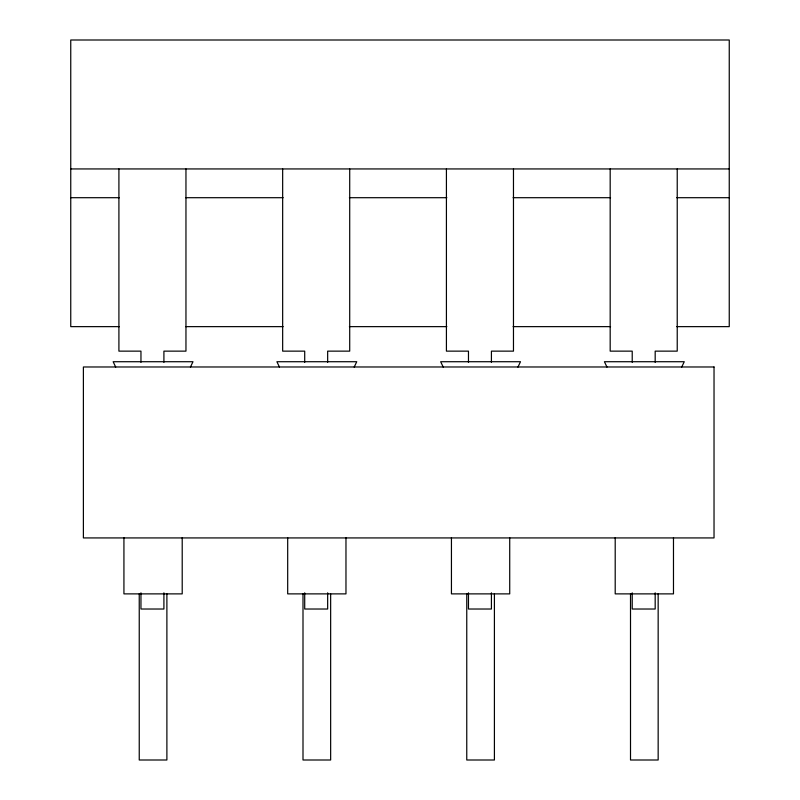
<?xml version="1.0" encoding="UTF-8"?>
<svg xmlns="http://www.w3.org/2000/svg" width="800" height="800" viewBox="0 0 800 800"><rect width="100%" height="100%" fill="white"/><g stroke="black" fill="none" stroke-linecap="round" stroke-linejoin="round"><path stroke-width="1.2" d="M190.42 367.1L192.99 361.72L113.15 361.72L115.71 367.1M354.18 367.1L356.75 361.72L276.9 361.72L279.47 367.1M517.94 367.1L520.5 361.72L440.66 361.72L443.23 367.1M681.69 367.1L684.26 361.72L604.42 361.72L606.98 367.1M70.75 168.94L729.25 168.94M70.75 197.7L119.48 197.7M185.7 197.7L283.17 197.7M349.39 197.7L446.86 197.7M513.08 197.7L610.55 197.7M676.77 197.7L729.25 197.7M119.48 326.64L70.75 326.64L70.75 40L729.25 40L729.25 326.64L676.77 326.64M185.7 326.64L283.17 326.64M349.39 326.64L446.86 326.64M513.08 326.64L610.55 326.64M677.23 168.94L677.23 351.14L655.18 351.14L655.18 362.35M673.48 537.75L673.48 593.88L615.2 593.88L615.2 537.75M658.16 593.88L658.16 760L630.51 760L630.51 593.88M655.18 592.83L655.18 609.02L632.22 609.02L632.22 592.83M632.22 362.35L632.22 351.14L610.18 351.14L610.18 168.94M513.47 168.94L513.47 351.14L491.42 351.14L491.42 362.35M509.72 537.75L509.72 593.88L451.44 593.88L451.44 537.75M494.41 593.88L494.41 760L466.76 760L466.76 593.88M491.42 592.83L491.42 609.02L468.47 609.02L468.47 592.83M468.47 362.35L468.47 351.14L446.42 351.14L446.42 168.94M349.71 168.94L349.71 351.14L327.66 351.14L327.66 362.35M345.97 537.75L345.97 593.88L287.69 593.88L287.69 537.75M330.65 593.88L330.65 760L303 760L303 593.88M327.66 592.83L327.66 609.02L304.71 609.02L304.71 592.83M304.71 362.35L304.71 351.14L282.66 351.14L282.66 168.94M185.96 168.94L185.96 351.14L163.91 351.14L163.91 362.35M182.21 537.75L182.21 593.88L123.93 593.88L123.93 537.75M166.89 593.88L166.89 760L139.24 760L139.24 593.88M163.91 592.83L163.91 609.02L140.96 609.02L140.96 592.83M140.96 362.35L140.96 351.14L118.91 351.14L118.91 168.94M714.03 366.98L83.39 366.98L83.39 537.93L714.03 537.93L714.03 366.98"/></g></svg>
